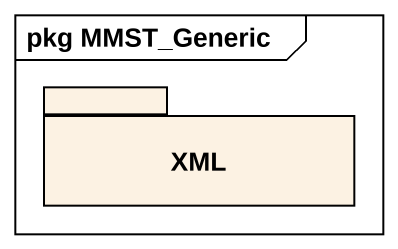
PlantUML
@startuml
mainframe pkg MMST_Generic
package XML #FCF2E3 {
}
@enduml
